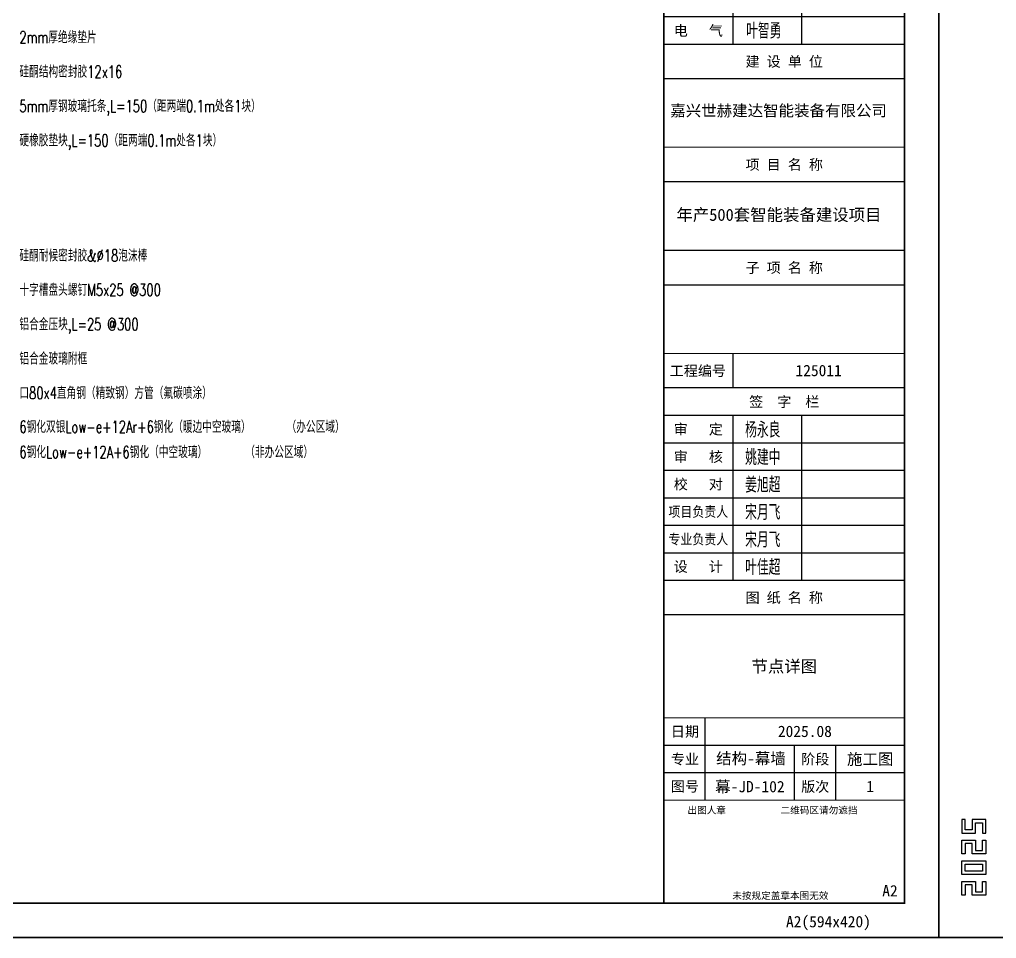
# Model space of a CAD drawing. Extents: x -160106 to 966792, y -663931 to 1550022.
# Drawn here: x -87260 to -86407, y -86826 to -86024 of the extents above; entities that cross this region are included whole.
import ezdxf
from ezdxf.enums import TextEntityAlignment as Align
from ezdxf.xclip import XClip

# ---------------------------------------------------------------- set-up
doc = ezdxf.new("R2010")
doc.units = 0
for name, color, linetype in [('!ZN1-文字-7', 7, 'Continuous'), ('0-cxFrame', 155, 'Continuous'), ('20剖面图$0$A-HATCH-1', 252, 'Continuous'), ('20剖面图$0$AS-COLN', 6, 'Continuous'), ('qianming', 155, 'Continuous')]:
    doc.layers.add(name, color=color, linetype=linetype)
doc.layers.add('0-cxText', color=131, linetype='Continuous', lineweight=25)
doc.styles.add('BZHZ', font='bzxw', dxfattribs={"width": 0.8, "bigfont": 'bzhz'})
doc.styles.add('cx_biaoti', font='')
doc.styles.add('cx_tuming', font='simhei.ttf')
doc.styles.add('cx_tuqian1', font='')
doc.styles.add('ZNTextStyle', font='ROMANS.shx', dxfattribs={"width": 0.7, "bigfont": 'CHINESE.shx'})
doc.styles.add('黑体', font='simhei.ttf', dxfattribs={"height": 12})
doc.styles.get('cx_biaoti').set_extended_font_data('SimSun')
doc.styles.get('cx_tuqian1').set_extended_font_data('SimSun')

# ---------------------------------------------------------------- blocks, each defined once
blk = doc.blocks.new('zjcx_lan_huiqian(Dragon)')
for p, q in [((-7000, -800), (0, -800)), ((-5000, -800), (-5000, -4800)), ((-3000, -800), (-3000, -4800)), ((-7000, -1600), (0, -1600)), ((-7000, -2400), (0, -2400)), ((-7000, -3200), (0, -3200)), ((-7000, -4000), (0, -4000))]:
    blk.add_line(p, q)
at = {"const_width": 30}
blk.add_lwpolyline([(-7000, 0), (0, 0)], dxfattribs=at)
blk.add_lwpolyline([(-7000, 0), (0, 0), (0, -4800), (-7000, -4800)], close=True, dxfattribs=at)
at = {"style": 'cx_biaoti'}
for s, p in [('会  签  栏', (-3500, -400)), ('建   筑', (-6000, -1200)), ('结   构', (-6000, -2000)), ('给排水', (-6000, -2800)), ('暖   通', (-6000, -3600)), ('电   气', (-6000, -4400))]:
    blk.add_text(s, height=300, dxfattribs=at).set_placement(p, align=Align.MIDDLE)
blk = doc.blocks.new('T-汇签(Dragon)')
at = {"layer": '0-cxFrame'}
blk.add_blockref('zjcx_lan_huiqian(Dragon)', (0, 0), dxfattribs=at)
at = {"layer": 'qianming', "style": 'BZHZ', "width": 0.8}
for s, p in [('黄岩峰', (-4094, -1189)), ('蒋松松', (-4094, -2789)), ('张旭东', (-4094, -3589)), ('叶智勇', (-4094, -4389))]:
    blk.add_text(s, height=450, dxfattribs=at).set_placement(p, align=Align.MIDDLE)
blk = doc.blocks.new('zjcx_lan_qianzi(Dragon)')
for p, q in [((-7000, 4800), (0, 4800)), ((-5000, 4800), (-5000, 0)), ((-3000, 4800), (-3000, 0)), ((-7000, 4000), (0, 4000)), ((-7000, 3200), (0, 3200)), ((-7000, 2400), (0, 2400)), ((-7000, 1600), (0, 1600)), ((-7000, 800), (0, 800))]:
    blk.add_line(p, q)
at = {"const_width": 30}
blk.add_lwpolyline([(-7000, 5600), (0, 5600)], dxfattribs=at)
blk.add_lwpolyline([(-7000, 5600), (0, 5600), (0, 0), (-7000, 0)], close=True, dxfattribs=at)
at = {"style": 'cx_biaoti'}
for s, p in [('签  字  栏', (-3500, 5200)), ('审   定', (-6000, 4400)), ('审   核', (-6000, 3600)), ('校   对', (-6000, 2800)), ('设   计', (-6000, 400))]:
    blk.add_text(s, height=300, dxfattribs=at).set_placement(p, align=Align.MIDDLE)
at = {"style": 'cx_biaoti', "width": 0.85}
for s, p in [('项目负责人', (-6000, 2000)), ('专业负责人', (-6000, 1200))]:
    blk.add_text(s, height=300, dxfattribs=at).set_placement(p, align=Align.MIDDLE)
blk = doc.blocks.new('T-签字(Dragon)')
at = {"layer": '0-cxFrame'}
blk.add_blockref('zjcx_lan_qianzi(Dragon)', (0, 0), dxfattribs=at)
at = {"layer": 'qianming', "style": 'BZHZ', "width": 0.8}
for s, p in [('杨永良', (-4124, 4400)), ('姚建中', (-4124, 3600)), ('姜旭超', (-4124, 2800)), ('宋月飞', (-4124, 2000)), ('宋月飞', (-4124, 1200)), ('叶佳超', (-4124, 400))]:
    blk.add_text(s, height=450, dxfattribs=at).set_placement(p, align=Align.MIDDLE)
blk = doc.blocks.new('zjcx_lan_tuming(Dragon)')
for p, q in [((-7000, 8400), (0, 8400)), ((-5800, 3000), (-5800, 5400)), ((-7000, 4600), (0, 4600)), ((-3200, 3000), (-3200, 4600)), ((-2000, 3000), (-2000, 4600)), ((-7000, 3800), (0, 3800))]:
    blk.add_line(p, q)
at = {"const_width": 30}
for points in [[(-7000, 9400), (0, 9400)], [(-7000, 5400), (0, 5400)], [(-7000, 3000), (0, 3000)], [(-7000, 0), (0, 0)]]:
    blk.add_lwpolyline(points, dxfattribs=at)
blk.add_lwpolyline([(-7000, 9400), (0, 9400), (0, 0), (-7000, 0)], close=True)
at = {"style": 'cx_biaoti'}
for s, p in [('图 纸 名 称', (-3500, 8900)), ('日期', (-6388, 5000)), ('专业', (-6388, 4200)), ('阶段', (-2600, 4200)), ('图号', (-6388, 3400)), ('版次', (-2600, 3400))]:
    blk.add_text(s, height=300, dxfattribs=at).set_placement(p, align=Align.MIDDLE)
for s, p in [('出图人章', (-6316, 2607)), ('二维码区请勿遮挡', (-3609, 2607)), ('未按规定盖章本图无效', (-5013, 120))]:
    blk.add_text(s, height=200, dxfattribs=at).set_placement(p)
blk = doc.blocks.new('T-图签(Dragon)')
blk.add_blockref('zjcx_lan_tuming(Dragon)', (0, 0))
at = {"color": 3, "style": 'cx_biaoti'}
for s, p in [('2025.08', (-2900, 5000)), ('结构-幕墙 ', (-4356, 4219)), ('施工图', (-1000, 4200))]:
    blk.add_text(s, height=330, dxfattribs=at).set_placement(p, align=Align.MIDDLE)
blk = doc.blocks.new('zjcx_lan_xiangmu(Dragon)')
for p, q in [((-7000, 9000), (0, 9000)), ((-7000, 6000), (0, 6000)), ((-7000, 3000), (0, 3000)), ((-5000, 1000), (-5000, 0))]:
    blk.add_line(p, q)
at = {"const_width": 30}
for points in [[(-7000, 10000), (0, 10000)], [(-7000, 7000), (0, 7000)], [(-7000, 7000), (0, 7000)], [(-7000, 4000), (0, 4000)], [(-7000, 4000), (0, 4000)], [(-7000, 1000), (0, 1000)], [(-7000, 0), (0, 0)]]:
    blk.add_lwpolyline(points, dxfattribs=at)
blk.add_lwpolyline([(-7000, 10000), (0, 10000), (0, 0), (-7000, 0)], close=True)
at = {"style": 'cx_biaoti'}
for s, p in [('建 设 单 位', (-3500, 9500)), ('项 目 名 称', (-3500, 6500)), ('子 项 名 称', (-3500, 3500)), ('工程编号', (-6013, 500))]:
    blk.add_text(s, height=300, dxfattribs=at).set_placement(p, align=Align.MIDDLE)
blk = doc.blocks.new('T-项目(Dragon)')
blk.add_blockref('zjcx_lan_xiangmu(Dragon)', (0, 0))
at = {"color": 3, "style": 'cx_tuming'}
for s, height, p in [('嘉兴世赫建达智能装备有限公司', 330, (-6816, 7901)), ('年产500套智能装备建设项目 ', 350, (-6638, 4859))]:
    blk.add_text(s, height=height, dxfattribs=at).set_placement(p)
blk = doc.blocks.new('zjcx_T2(Dragon)')
at = {"layer": '0-cxFrame', "const_width": 50}
blk.add_lwpolyline([(-7000, 40000), (0, 40000), (0, 0), (-7000, 0)], close=True, dxfattribs=at)
at = {"layer": '0-cxFrame'}
for name, p in [('T-汇签(Dragon)', (0, 29800)), ('T-项目(Dragon)', (0, 15000)), ('T-签字(Dragon)', (0, 9400)), ('T-图签(Dragon)', (0, 0))]:
    blk.add_blockref(name, p, dxfattribs=at)
blk = doc.blocks.new('TK22.A2 L(Dragon)')
at = {"layer": '0-cxFrame', "color": 7, "const_width": 0.5}
blk.add_lwpolyline([(0, 0), (-594, 0), (-594, 420), (0, 420)], close=True, dxfattribs=at)
at = {"layer": '0-cxFrame', "const_width": 0.5}
for points in [[(-80, 10), (-574, 10), (-574, 410), (-80, 410)], [(-10, 10), (-80, 10), (-80, 410), (-10, 410)]]:
    blk.add_lwpolyline(points, close=True, dxfattribs=at)
at = {"layer": 'Defpoints', "color": 2}
for points in [[(-586.37, 34.37), (-587.37, 34.37), (-587.37, 30.37), (-583.37, 30.37), (-583.37, 33.37), (-581.37, 33.37), (-581.37, 30.37), (-580.37, 30.37), (-580.37, 34.37), (-584.37, 34.37), (-584.37, 31.37), (-586.37, 31.37), (-586.37, 34.37)], [(-586.37, 24.37), (-587.37, 24.37), (-587.37, 28.37), (-583.37, 28.37), (-583.37, 25.37), (-581.37, 25.37), (-581.37, 28.37), (-580.37, 28.37), (-580.37, 24.37), (-584.37, 24.37), (-584.37, 27.37), (-586.37, 27.37), (-586.37, 24.37)], [(-586.37, 12.37), (-587.37, 12.37), (-587.37, 16.37), (-583.37, 16.37), (-583.37, 13.37), (-581.37, 13.37), (-581.37, 16.37), (-580.37, 16.37), (-580.37, 12.37), (-584.37, 12.37), (-584.37, 15.37), (-586.37, 15.37), (-586.37, 12.37)]]:
    blk.add_lwpolyline(points, dxfattribs=at)
for points in [[(-587.37, 18.37), (-587.37, 22.37), (-580.37, 22.37), (-580.37, 18.37)], [(-586.37, 19.37), (-586.37, 21.37), (-581.37, 21.37), (-581.37, 19.37)]]:
    blk.add_lwpolyline(points, close=True, dxfattribs=at)
at = {"layer": '0-cxFrame', "xscale": 0.01, "yscale": 0.01, "zscale": 0.01}
blk.add_blockref('zjcx_T2(Dragon)', (-10, 10), dxfattribs=at)
at = {"style": '黑体', "flags": 4}
blk.add_attdef('图幅', text='', height=3.3, dxfattribs=at).set_placement((-40, 3), align=Align.RIGHT)
at = {"layer": '0-cxFrame', "style": '黑体'}
blk.add_text('(594x420)', height=3.3, dxfattribs=at).set_placement((-40, 3))
at = {"layer": '0-cxText', "flags": 4}
for tag, height, style, p in [('建设单位', 3.5, 'cx_tuming', (-45, 240)), ('项目名称', 3.5, 'cx_tuming', (-45, 210)), ('子项名称', 3.5, 'cx_tuming', (-45, 180)), ('工程编号', 3.3, 'cx_tuqian1', (-35, 165)), ('图名1', 3.5, 'cx_tuming', (-45, 87)), ('图名2', 3.5, 'cx_tuming', (-45, 79)), ('图名3', 3.5, 'cx_tuming', (-45, 71)), ('出图日期', 3.3, 'cx_tuqian1', (-39, 60)), ('专业', 3.3, 'cx_tuqian1', (-55, 52)), ('图号', 3.3, 'cx_tuqian1', (-55, 44)), ('版次', 3.3, 'cx_tuqian1', (-20, 44))]:
    blk.add_attdef(tag, text='', height=height, dxfattribs=dict(at, style=style)).set_placement(p, align=Align.MIDDLE)
at = {"layer": 'Defpoints', "color": 6, "flags": 4}
for tag, height, style, p in [('tufu', 3.3, '黑体', (-12, 12)), ('dwfname', 4, 'cx_tuqian1', (-80, 3))]:
    blk.add_attdef(tag, text='', height=height, dxfattribs=dict(at, style=style)).set_placement(p, align=Align.RIGHT)
blk = doc.blocks.new('20250828132035')
at = {"layer": '20剖面图$0$A-HATCH-1'}
h = blk.add_hatch(dxfattribs=at)
h.set_pattern_fill('混凝土', color=256, scale=50)
h.set_pattern_definition([(50, (1654310.4, -568157.45), (358.63009, -31.376067), [37.5, -412.5]), (355, (1654310.4, -568157.45), (-69.37567, 376.09607), [30, -330]), (100.4514, (1654340.3, -568160.07), (289.25469, 344.71977), [31.870095, -350.571056]), (46.1842, (1654310.4, -568057.45), (533.62052, -82.75951), [56.25, -618.75]), (96.6356, (1654354.87, -568064.35), (467.33135, 487.05894), [47.80514, -525.8565]), (351.1842, (1654310.4, -568057.45), (467.33097, 487.0593), [45, -495]), (21, (1654360.4, -568082.45), (298.453526, -201.309445), [37.5, -412.5]), (326, (1654360.4, -568082.45), (121.657666, 362.57502), [30, -330]), (71.4514, (1654385.27, -568099.23), (420.111314, 161.26525), [31.870095, -350.571056]), (37.5, (1654310.4, -568157.45), (6.079928, 166.446927), [0, -326, 0, -335, 0, -331.25]), (7.5, (1654310.4, -568157.45), (131.534769, 197.205856), [0, -191, 0, -318.5, 0, -126.25]), (327.5, (1654198.9, -568157.45), (266.911218, -11.277436), [0, -125, 0, -390, 0, -517.5]), (317.5, (1654148.9, -568157.45), (291.593085, 50.05249), [0, -162.5, 0, -259, 0, -367.5])])
h.paths.add_polyline_path([(-15000, -200), (0, -200), (0, 0), (-15000, 0)])
at = {"layer": '20剖面图$0$AS-COLN'}
blk.add_lwpolyline([(-15300, -200), (0, -200), (0, 0), (-15300, 0)], dxfattribs=at)

msp = doc.modelspace()

# ---------------------------------------------------------------- block references
at = {"ltscale": 50}
ref = msp.add_blockref('20250828132035', (-80273.87, -86085.54), dxfattribs=at)
XClip(ref).set_block_clipping_path([(-96.7647989804, -640.091455574), (814.8825443383, 367.4414649424)])
at = {"layer": '0-cxFrame'}
ref = msp.add_blockref('TK22.A2 L(Dragon)', (-86457.4, -86825.19), dxfattribs=dict(at, xscale=3, yscale=3, zscale=3))
ref.add_attrib('图名2', '节点详图', dxfattribs={"layer": '0-cxText', "height": 10.5, "style": 'cx_tuming'}).set_placement((-86592.4, -86588.19), align=Align.MIDDLE)
ref.add_attrib('工程编号', '125011', dxfattribs={"layer": '0-cxText', "height": 9.9, "style": 'cx_tuqian1'}).set_placement((-86562.4, -86330.19), align=Align.MIDDLE)
ref.add_attrib('图号', '幕-JD-102', dxfattribs={"layer": '0-cxText', "height": 9.9, "style": 'cx_tuqian1'}).set_placement((-86622.4, -86693.19), align=Align.MIDDLE)
ref.add_attrib('版次', '1', dxfattribs={"layer": '0-cxText', "height": 9.9, "style": 'cx_tuqian1'}).set_placement((-86517.4, -86693.19), align=Align.MIDDLE)
ref.add_attrib('图幅', 'A2', dxfattribs={"layer": '0', "height": 9.9, "style": '黑体'}).set_placement((-86577.4, -86816.19), align=Align.RIGHT)
ref.add_attrib('tufu', 'A2', dxfattribs={"layer": 'Defpoints', "color": 6, "height": 9.9, "style": '黑体'}).set_placement((-86493.4, -86789.19), align=Align.RIGHT)
at = {"layer": '0-cxFrame', "xscale": 3, "yscale": 3, "zscale": 3}
msp.add_blockref('TK22.A2 L(Dragon)', (-84675.4, -86825.19), dxfattribs=at)

# ---------------------------------------------------------------- texts
at = {"layer": '!ZN1-文字-7', "ltscale": 20, "style": 'ZNTextStyle', "width": 0.7}
for s, p in [('2mm厚绝缘垫片', (-87259.87, -86039.22)), ('硅酮结构密封胶12x16', (-87259.87, -86069.22)), ('5mm厚钢玻璃托条,L=150（距两端0.1m处各1块）', (-87259.87, -86099.22)), ('硬橡胶垫块,L=150（距两端0.1m处各1块）', (-87259.87, -86129.22)), ('硅酮耐候密封胶&%%C18泡沫棒', (-87259.87, -86229.72)), ('十字槽盘头螺钉M5x25 @300', (-87259.87, -86259.72)), ('铝合金压块,L=25 @300', (-87259.87, -86289.72)), ('铝合金玻璃附框', (-87259.87, -86319.72)), ('口80x4直角钢（精致钢）方管（氟碳喷涂）', (-87259.87, -86349.72)), ('6钢化双银Low-e+12Ar+6钢化（暖边中空玻璃）', (-87259.87, -86379.29)), ('6钢化Low-e+12A+6钢化（中空玻璃）', (-87259.87, -86401.33))]:
    msp.add_text(s, height=10.5, dxfattribs=at).set_placement(p, align=Align.MIDDLE_LEFT)
at = {"layer": '!ZN1-文字-7', "color": 1, "ltscale": 20, "style": 'ZNTextStyle', "width": 0.7}
for s, p in [('（办公区域）', (-87026.7, -86379.29)), ('（非办公区域）', (-87062.78, -86401.33))]:
    msp.add_text(s, height=10.5, dxfattribs=at).set_placement(p, align=Align.MIDDLE_LEFT)

doc.saveas('drawing.dxf')
